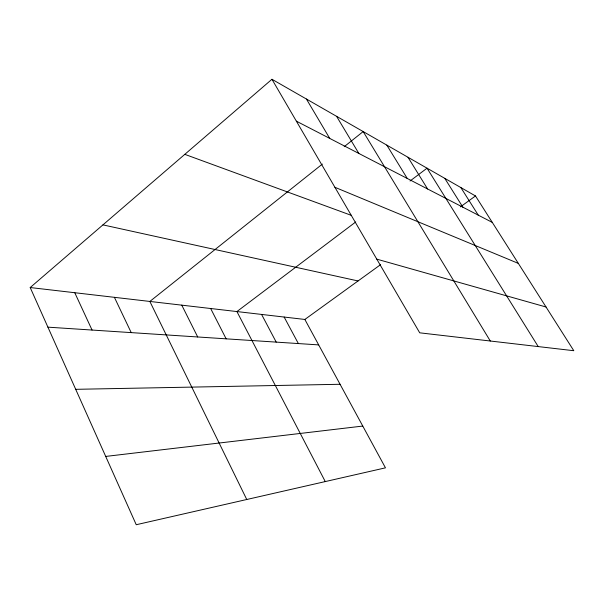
<?xml version="1.0" encoding="UTF-8"?>
<svg xmlns="http://www.w3.org/2000/svg" width="604" height="604" viewBox="0 0 604 604"><rect width="100%" height="100%" fill="white"/><g stroke="black" fill="none" stroke-linecap="round" stroke-linejoin="round"><path stroke-width="0.91" d="M30.2 287.542L304.854 319.456L385.465 467.836L136.24 524.725L30.2 287.542L271.951 79.275L475.491 195.96L573.8 350.713L419.72 332.819L271.951 79.275M322.37 164.077L149.852 301.441L246.757 499.5M344.227 146.666L363.178 131.574L490.297 341.018M355.718 221.97L236.911 311.558L325.269 481.577M410.056 180.996L427.043 168.191L538.224 346.583M304.854 319.456L380.588 264.65M460.399 206.885L475.491 195.96M105.708 456.428L362.77 426.062M75.704 389.323L340.075 384.28M47.912 327.157L318.678 344.899M102.944 224.877L358.044 280.958M376.775 259.139L546.024 306.998M184.809 154.345L351.468 215.409M334.895 187.278L518.323 263.389M296.368 121.17L492.283 222.393M460.852 187.572L478.277 215.16M444.778 178.354L462.883 207.202M407.994 157.267L427.602 188.977M386.832 145.134L407.27 178.467M336.571 116.323L358.851 153.454M306.417 99.033L329.724 138.407M284.144 317.047L298.361 343.563M261.585 314.427L276.209 342.113M210.653 308.508L226.138 338.836M181.774 305.148L197.697 336.972M114.398 297.319L131.219 332.615M74.768 292.721L92.05 330.048"/></g></svg>
